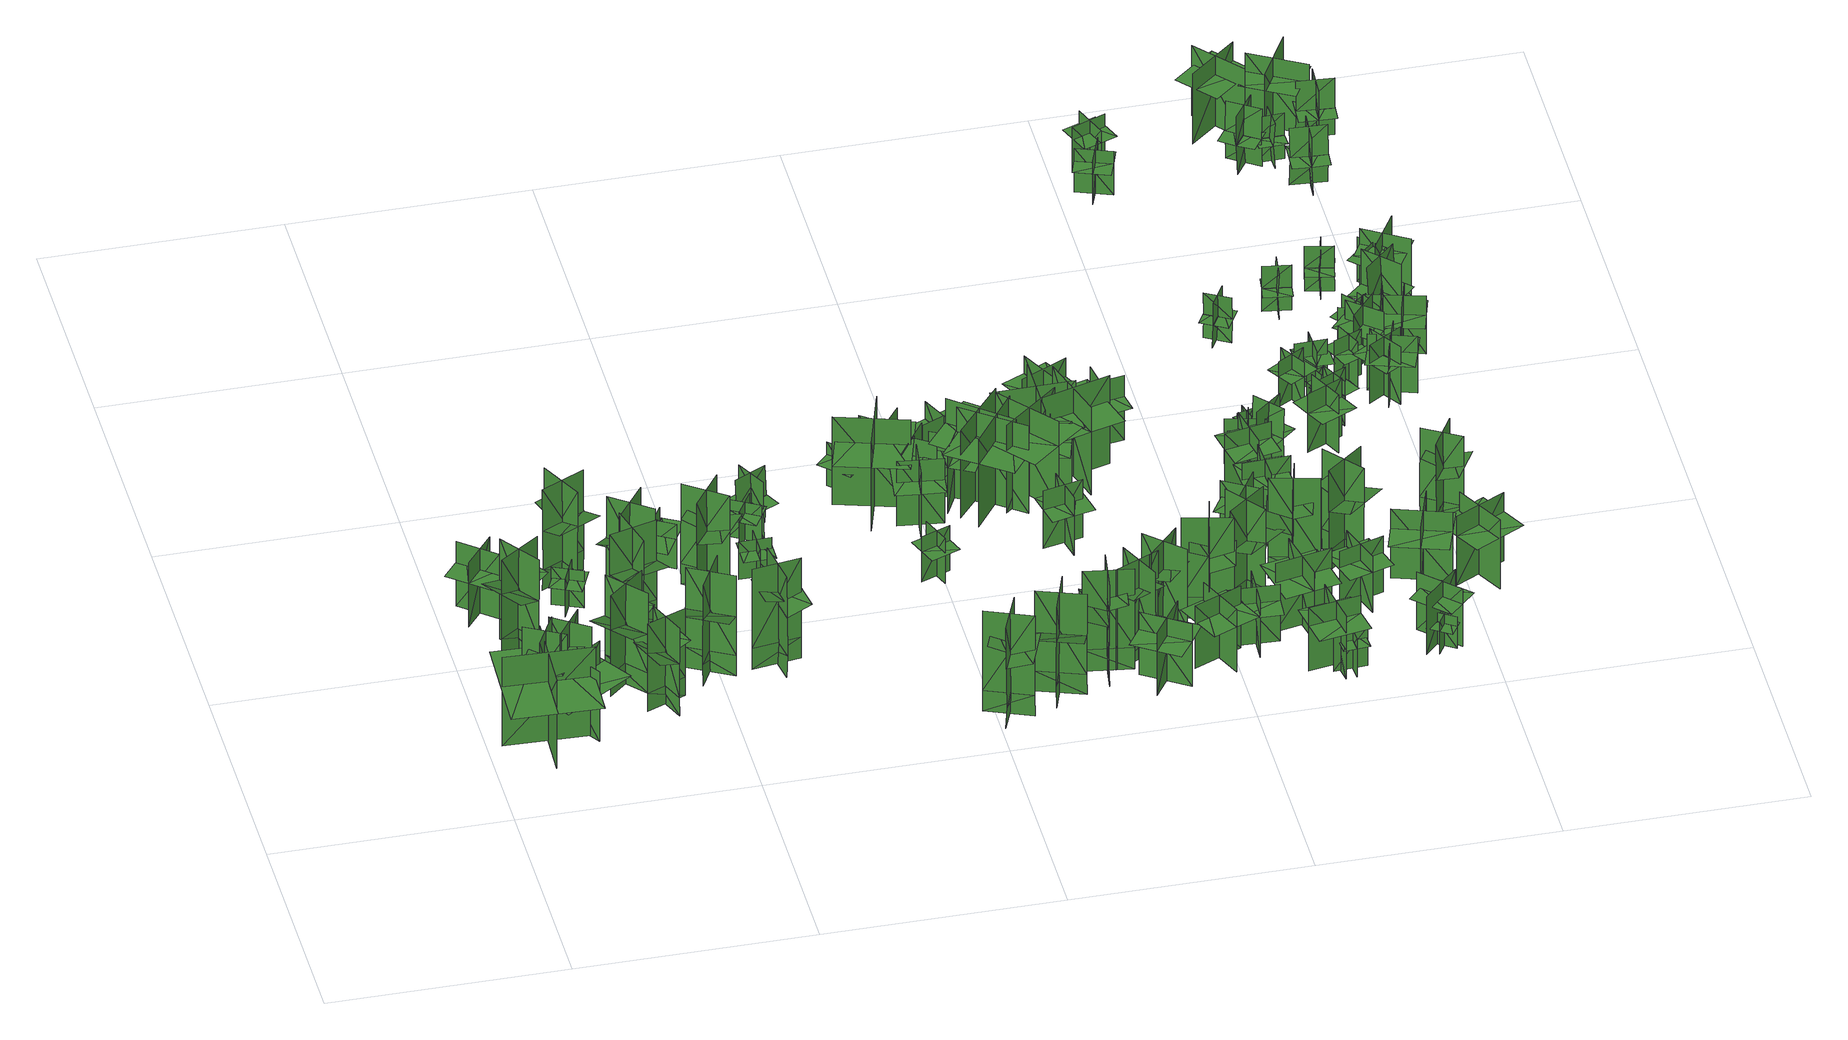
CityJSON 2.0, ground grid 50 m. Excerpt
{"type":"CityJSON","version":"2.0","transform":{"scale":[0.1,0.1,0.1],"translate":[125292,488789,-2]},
"CityObjects":{
"tree1":{"type":"SolitaryVegetationObject","geometry":[{"type":"MultiSurface","lod":"1","boundaries":[[[0,1,2]],[[0,2,3]],[[4,5,6]],[[4,6,7]],[[8,9,10]],[[8,10,11]],[[8,11,12]],[[8,12,13]]]}]},
"tree2":{"type":"SolitaryVegetationObject","geometry":[{"type":"MultiSurface","lod":"1","boundaries":[[[14,15,16]],[[14,16,17]],[[18,19,20]],[[18,20,21]],[[22,23,19]],[[22,19,18]],[[24,25,15]],[[24,15,14]],[[26,27,28]],[[26,28,29]],[[30,31,32]],[[30,32,33]]]}]},
"tree3":{"type":"SolitaryVegetationObject","geometry":[{"type":"MultiSurface","lod":"1","boundaries":[[[34,35,36]],[[34,36,37]],[[38,39,40]],[[38,40,41]],[[42,43,44]],[[42,44,45]],[[42,45,46]],[[42,46,47]]]}]},
"tree4":{"type":"SolitaryVegetationObject","geometry":[{"type":"MultiSurface","lod":"1","boundaries":[[[48,49,50]],[[48,50,51]],[[52,53,54]],[[52,54,55]],[[56,57,53]],[[56,53,52]],[[58,59,49]],[[58,49,48]],[[60,61,62]],[[60,62,63]],[[64,65,66]],[[64,66,67]]]}]},
"tree5":{"type":"SolitaryVegetationObject","geometry":[{"type":"MultiSurface","lod":"1","boundaries":[[[68,69,70]],[[68,70,71]],[[72,73,74]],[[72,74,75]],[[76,77,73]],[[76,73,72]],[[78,79,69]],[[78,69,68]],[[80,81,82]],[[80,82,83]],[[84,85,86]],[[84,86,87]]]}]},
"tree6":{"type":"SolitaryVegetationObject","geometry":[{"type":"MultiSurface","lod":"1","boundaries":[[[88,89,90]],[[88,90,91]],[[92,93,94]],[[92,94,95]],[[96,97,98]],[[96,98,99]],[[96,100,101]],[[96,101,97]]]}]},
"tree7":{"type":"SolitaryVegetationObject","geometry":[{"type":"MultiSurface","lod":"1","boundaries":[[[102,103,104]],[[102,104,105]],[[106,107,108]],[[106,108,109]],[[110,111,107]],[[110,107,106]],[[112,113,103]],[[112,103,102]],[[114,115,116]],[[114,116,117]],[[118,119,120]],[[118,120,121]]]}]},
"tree8":{"type":"SolitaryVegetationObject","geometry":[{"type":"MultiSurface","lod":"1","boundaries":[[[122,123,124]],[[122,124,125]],[[126,127,128]],[[126,128,129]],[[130,131,127]],[[130,127,126]],[[132,133,123]],[[132,123,122]],[[134,135,136]],[[134,136,137]],[[138,139,140]],[[138,140,141]]]}]},
"tree9":{"type":"SolitaryVegetationObject","geometry":[{"type":"MultiSurface","lod":"1","boundaries":[[[142,143,144]],[[142,144,145]],[[146,147,148]],[[146,148,149]],[[150,151,152]],[[150,152,153]],[[150,153,154]],[[150,154,155]]]}]},
"tree10":{"type":"SolitaryVegetationObject","geometry":[{"type":"MultiSurface","lod":"1","boundaries":[[[156,157,158]],[[156,158,159]],[[160,161,162]],[[160,162,163]],[[164,165,161]],[[164,161,160]],[[166,167,157]],[[166,157,156]],[[168,169,170]],[[168,170,171]],[[172,173,174]],[[172,174,175]]]}]},
"tree11":{"type":"SolitaryVegetationObject","geometry":[{"type":"MultiSurface","lod":"1","boundaries":[[[176,177,178]],[[176,178,179]],[[180,181,182]],[[180,182,183]],[[184,185,181]],[[184,181,180]],[[186,187,177]],[[186,177,176]],[[188,189,190]],[[188,190,191]],[[192,193,194]],[[192,194,195]]]}]},
"tree12":{"type":"SolitaryVegetationObject","geometry":[{"type":"MultiSurface","lod":"1","boundaries":[[[196,197,198]],[[196,198,199]],[[200,201,202]],[[200,202,203]],[[204,205,201]],[[204,201,200]],[[206,207,197]],[[206,197,196]],[[208,209,210]],[[208,210,211]],[[212,213,214]],[[212,214,215]]]}]},
"tree13":{"type":"SolitaryVegetationObject","geometry":[{"type":"MultiSurface","lod":"1","boundaries":[[[216,217,218]],[[216,218,219]],[[220,221,222]],[[220,222,223]],[[224,225,221]],[[224,221,220]],[[226,227,217]],[[226,217,216]],[[228,229,230]],[[228,230,231]],[[232,233,234]],[[232,234,235]]]}]},
"tree14":{"type":"SolitaryVegetationObject","geometry":[{"type":"MultiSurface","lod":"1","boundaries":[[[236,237,238]],[[236,238,239]],[[240,241,242]],[[240,242,243]],[[244,245,246]],[[244,246,247]],[[244,247,248]],[[244,248,249]]]}]},
"tree15":{"type":"SolitaryVegetationObject","geometry":[{"type":"MultiSurface","lod":"1","boundaries":[[[250,251,252]],[[250,252,253]],[[254,255,256]],[[254,256,257]],[[258,259,255]],[[258,255,254]],[[260,261,251]],[[260,251,250]],[[262,263,264]],[[262,264,265]],[[266,267,268]],[[266,268,269]]]}]},
"tree16":{"type":"SolitaryVegetationObject","geometry":[{"type":"MultiSurface","lod":"1","boundaries":[[[270,271,272]],[[270,272,273]],[[274,275,276]],[[274,276,277]],[[278,279,275]],[[278,275,274]],[[280,281,271]],[[280,271,270]],[[282,283,284]],[[282,284,285]],[[286,287,288]],[[286,288,289]]]}]},
"tree17":{"type":"SolitaryVegetationObject","geometry":[{"type":"MultiSurface","lod":"1","boundaries":[[[290,291,292]],[[290,292,293]],[[294,295,296]],[[294,296,297]],[[298,299,300]],[[298,300,301]],[[298,301,302]],[[298,302,303]]]}]},
"tree18":{"type":"SolitaryVegetationObject","geometry":[{"type":"MultiSurface","lod":"1","boundaries":[[[304,305,306]],[[304,306,307]],[[308,309,310]],[[308,310,311]],[[312,313,314]],[[312,314,315]],[[312,315,316]],[[312,316,317]]]}]},
"tree19":{"type":"SolitaryVegetationObject","geometry":[{"type":"MultiSurface","lod":"1","boundaries":[[[318,319,320]],[[318,320,321]],[[322,323,324]],[[322,324,325]],[[326,327,323]],[[326,323,322]],[[328,329,319]],[[328,319,318]],[[318,319,330]],[[318,330,331]],[[318,332,333]],[[318,333,319]]]}]},
"tree20":{"type":"SolitaryVegetationObject","geometry":[{"type":"MultiSurface","lod":"1","boundaries":[[[334,335,336]],[[334,336,337]],[[338,339,340]],[[338,340,341]],[[342,343,339]],[[342,339,338]],[[344,345,335]],[[344,335,334]],[[346,347,348]],[[346,348,349]],[[350,351,352]],[[350,352,353]]]}]},
"tree21":{"type":"SolitaryVegetationObject","geometry":[{"type":"MultiSurface","lod":"1","boundaries":[[[354,355,356]],[[354,356,357]],[[358,359,360]],[[358,360,361]],[[362,363,364]],[[362,364,365]],[[362,365,366]],[[362,366,367]]]}]},
"tree22":{"type":"SolitaryVegetationObject","geometry":[{"type":"MultiSurface","lod":"1","boundaries":[[[368,369,370]],[[368,370,371]],[[372,373,374]],[[372,374,375]],[[376,377,378]],[[376,378,379]],[[376,380,381]],[[376,381,377]]]}]},
"tree23":{"type":"SolitaryVegetationObject","geometry":[{"type":"MultiSurface","lod":"1","boundaries":[[[382,383,384]],[[382,384,385]],[[386,387,388]],[[386,388,389]],[[390,391,387]],[[390,387,386]],[[392,393,383]],[[392,383,382]],[[394,395,396]],[[394,396,397]],[[398,399,400]],[[398,400,401]]]}]},
"tree24":{"type":"SolitaryVegetationObject","geometry":[{"type":"MultiSurface","lod":"1","boundaries":[[[402,403,404]],[[402,404,405]],[[406,407,408]],[[406,408,409]],[[410,411,412]],[[410,412,413]],[[410,413,414]],[[410,414,415]]]}]},
"tree25":{"type":"SolitaryVegetationObject","geometry":[{"type":"MultiSurface","lod":"1","boundaries":[[[416,417,418]],[[416,418,419]],[[420,421,422]],[[420,422,423]],[[424,425,426]],[[424,426,427]],[[424,428,429]],[[424,429,425]]]}]},
"tree26":{"type":"SolitaryVegetationObject","geometry":[{"type":"MultiSurface","lod":"1","boundaries":[[[430,431,432]],[[430,432,433]],[[434,435,436]],[[434,436,437]],[[438,439,440]],[[438,440,441]],[[438,441,442]],[[438,442,443]]]}]},
"tree27":{"type":"SolitaryVegetationObject","geometry":[{"type":"MultiSurface","lod":"1","boundaries":[[[444,445,446]],[[444,446,447]],[[448,449,450]],[[448,450,451]],[[452,453,454]],[[452,454,455]],[[452,455,456]],[[452,456,457]]]}]},
"tree28":{"type":"SolitaryVegetationObject","geometry":[{"type":"MultiSurface","lod":"1","boundaries":[[[458,459,460]],[[458,460,461]],[[462,463,464]],[[462,464,465]],[[466,467,463]],[[466,463,462]],[[468,469,459]],[[468,459,458]],[[470,471,472]],[[470,472,473]],[[474,475,476]],[[474,476,477]]]}]},
"tree29":{"type":"SolitaryVegetationObject","geometry":[{"type":"MultiSurface","lod":"1","boundaries":[[[478,479,480]],[[478,480,481]],[[482,483,484]],[[482,484,485]],[[486,487,488]],[[486,488,489]],[[486,489,490]],[[486,490,491]]]}]},
"tree30":{"type":"SolitaryVegetationObject","geometry":[{"type":"MultiSurface","lod":"1","boundaries":[[[492,493,494]],[[492,494,495]],[[496,497,498]],[[496,498,499]],[[500,501,502]],[[500,502,503]],[[500,503,504]],[[500,504,505]]]}]},
"tree31":{"type":"SolitaryVegetationObject","geometry":[{"type":"MultiSurface","lod":"1","boundaries":[[[506,507,508]],[[506,508,509]],[[510,511,512]],[[510,512,513]],[[514,515,511]],[[514,511,510]],[[516,517,507]],[[516,507,506]],[[518,519,520]],[[518,520,521]],[[522,523,524]],[[522,524,525]]]}]},
"tree32":{"type":"SolitaryVegetationObject","geometry":[{"type":"MultiSurface","lod":"1","boundaries":[[[526,527,528]],[[526,528,529]],[[530,531,532]],[[530,532,533]],[[534,535,536]],[[534,536,537]],[[534,537,538]],[[534,538,539]]]}]},
"tree33":{"type":"SolitaryVegetationObject","geometry":[{"type":"MultiSurface","lod":"1","boundaries":[[[540,541,542]],[[540,542,543]],[[544,545,546]],[[544,546,547]],[[548,549,550]],[[548,550,551]],[[548,551,552]],[[548,552,553]]]}]},
"tree34":{"type":"SolitaryVegetationObject","geometry":[{"type":"MultiSurface","lod":"1","boundaries":[[[554,555,556]],[[554,556,557]],[[558,559,560]],[[558,560,561]],[[562,563,564]],[[562,564,565]],[[562,565,566]],[[562,566,567]]]}]},
"tree35":{"type":"SolitaryVegetationObject","geometry":[{"type":"MultiSurface","lod":"1","boundaries":[[[568,569,570]],[[568,570,571]],[[572,573,574]],[[572,574,575]],[[576,577,573]],[[576,573,572]],[[578,579,569]],[[578,569,568]],[[580,581,582]],[[580,582,583]],[[584,585,586]],[[584,586,587]]]}]},
"tree36":{"type":"SolitaryVegetationObject","geometry":[{"type":"MultiSurface","lod":"1","boundaries":[[[588,589,590]],[[588,590,591]],[[592,593,594]],[[592,594,595]],[[596,597,598]],[[596,598,599]],[[596,600,601]],[[596,601,597]]]}]},
"tree37":{"type":"SolitaryVegetationObject","geometry":[{"type":"MultiSurface","lod":"1","boundaries":[[[602,603,604]],[[602,604,605]],[[606,607,608]],[[606,608,609]],[[610,611,612]],[[610,612,613]],[[610,613,614]],[[610,614,615]]]}]},
"tree38":{"type":"SolitaryVegetationObject","geometry":[{"type":"MultiSurface","lod":"1","boundaries":[[[616,617,618]],[[616,618,619]],[[620,621,622]],[[620,622,623]],[[624,625,626]],[[624,626,627]],[[624,627,628]],[[624,628,629]]]}]},
"tree39":{"type":"SolitaryVegetationObject","geometry":[{"type":"MultiSurface","lod":"1","boundaries":[[[630,631,632]],[[630,632,633]],[[634,635,636]],[[634,636,637]],[[638,639,640]],[[638,640,641]],[[638,642,643]],[[638,643,639]]]}]},
"tree40":{"type":"SolitaryVegetationObject","geometry":[{"type":"MultiSurface","lod":"1","boundaries":[[[644,645,646]],[[644,646,647]],[[648,649,650]],[[648,650,651]],[[652,653,654]],[[652,654,655]],[[652,655,656]],[[652,656,657]]]}]},
"tree41":{"type":"SolitaryVegetationObject","geometry":[{"type":"MultiSurface","lod":"1","boundaries":[[[658,659,660]],[[658,660,661]],[[662,663,664]],[[662,664,665]],[[666,667,663]],[[666,663,662]],[[668,669,659]],[[668,659,658]],[[670,671,672]],[[670,672,673]],[[674,675,676]],[[674,676,677]]]}]},
"tree42":{"type":"SolitaryVegetationObject","geometry":[{"type":"MultiSurface","lod":"1","boundaries":[[[678,679,680]],[[678,680,681]],[[682,683,684]],[[682,684,685]],[[686,687,688]],[[686,688,689]],[[686,689,690]],[[686,690,691]]]}]},
"tree43":{"type":"SolitaryVegetationObject","geometry":[{"type":"MultiSurface","lod":"1","boundaries":[[[692,693,694]],[[692,694,695]],[[696,697,698]],[[696,698,699]],[[700,701,702]],[[700,702,703]],[[700,703,704]],[[700,704,705]]]}]},
"tree44":{"type":"SolitaryVegetationObject","geometry":[{"type":"MultiSurface","lod":"1","boundaries":[[[706,707,708]],[[706,708,709]],[[710,711,712]],[[710,712,713]],[[714,715,716]],[[714,716,717]],[[714,717,718]],[[714,718,719]]]}]},
"tree45":{"type":"SolitaryVegetationObject","geometry":[{"type":"MultiSurface","lod":"1","boundaries":[[[720,721,722]],[[720,722,723]],[[724,725,726]],[[724,726,727]],[[728,729,725]],[[728,725,724]],[[730,731,721]],[[730,721,720]],[[732,733,734]],[[732,734,735]],[[736,737,738]],[[736,738,739]]]}]},
"tree46":{"type":"SolitaryVegetationObject","geometry":[{"type":"MultiSurface","lod":"1","boundaries":[[[740,741,742]],[[740,742,743]],[[744,745,746]],[[744,746,747]],[[748,749,750]],[[748,750,751]],[[748,752,753]],[[748,753,749]]]}]},
"tree47":{"type":"SolitaryVegetationObject","geometry":[{"type":"MultiSurface","lod":"1","boundaries":[[[754,755,756]],[[754,756,757]],[[758,759,760]],[[758,760,761]],[[762,763,764]],[[762,764,765]],[[762,766,767]],[[762,767,763]]]}]},
"tree48":{"type":"SolitaryVegetationObject","geometry":[{"type":"MultiSurface","lod":"1","boundaries":[[[768,769,770]],[[768,770,771]],[[772,773,774]],[[772,774,775]],[[776,777,778]],[[776,778,779]],[[776,779,780]],[[776,780,781]]]}]},
"tree49":{"type":"SolitaryVegetationObject","geometry":[{"type":"MultiSurface","lod":"1","boundaries":[[[782,783,784]],[[782,784,785]],[[786,787,788]],[[786,788,789]],[[790,791,792]],[[790,792,793]],[[790,793,794]],[[790,794,795]]]}]},
"tree50":{"type":"SolitaryVegetationObject","geometry":[{"type":"MultiSurface","lod":"1","boundaries":[[[796,797,798]],[[796,798,799]],[[800,801,802]],[[800,802,803]],[[804,805,806]],[[804,806,807]],[[804,808,809]],[[804,809,805]]]}]},
"tree51":{"type":"SolitaryVegetationObject","geometry":[{"type":"MultiSurface","lod":"1","boundaries":[[[810,811,812]],[[810,812,813]],[[814,815,816]],[[814,816,817]],[[818,819,820]],[[818,820,821]],[[818,821,822]],[[818,822,823]]]}]},
"tree52":{"type":"SolitaryVegetationObject","geometry":[{"type":"MultiSurface","lod":"1","boundaries":[[[824,825,826]],[[824,826,827]],[[828,829,830]],[[828,830,831]],[[832,833,829]],[[832,829,828]],[[834,835,825]],[[834,825,824]],[[836,837,838]],[[836,838,839]],[[840,841,842]],[[840,842,843]]]}]},
"tree53":{"type":"SolitaryVegetationObject","geometry":[{"type":"MultiSurface","lod":"1","boundaries":[[[844,845,846]],[[844,846,847]],[[848,849,850]],[[848,850,851]],[[852,853,854]],[[852,854,855]],[[852,855,856]],[[852,856,857]]]}]},
"tree54":{"type":"SolitaryVegetationObject","geometry":[{"type":"MultiSurface","lod":"1","boundaries":[[[858,859,860]],[[858,860,861]],[[862,863,864]],[[862,864,865]],[[866,867,868]],[[866,868,869]],[[866,869,870]],[[866,870,871]]]}]},
"tree55":{"type":"SolitaryVegetationObject","geometry":[{"type":"MultiSurface","lod":"1","boundaries":[[[872,873,874]],[[872,874,875]],[[876,877,878]],[[876,878,879]],[[880,881,882]],[[880,882,883]],[[880,883,884]],[[880,884,885]]]}]},
"tree56":{"type":"SolitaryVegetationObject","geometry":[{"type":"MultiSurface","lod":"1","boundaries":[[[886,887,888]],[[886,888,889]],[[890,891,892]],[[890,892,893]],[[894,895,896]],[[894,896,897]],[[894,898,899]],[[894,899,895]]]}]},
"tree57":{"type":"SolitaryVegetationObject","geometry":[{"type":"MultiSurface","lod":"1","boundaries":[[[900,901,902]],[[900,902,903]],[[904,905,906]],[[904,906,907]],[[908,909,905]],[[908,905,904]],[[910,911,901]],[[910,901,900]],[[912,913,914]],[[912,914,915]],[[916,917,918]],[[916,918,919]]]}]},
"tree58":{"type":"SolitaryVegetationObject","geometry":[{"type":"MultiSurface","lod":"1","boundaries":[[[920,921,922]],[[920,922,923]],[[924,925,926]],[[924,926,927]],[[928,929,930]],[[928,930,931]],[[928,931,932]],[[928,932,933]]]}]},
"tree59":{"type":"SolitaryVegetationObject","geometry":[{"type":"MultiSurface","lod":"1","boundaries":[[[934,935,936]],[[934,936,937]],[[938,939,940]],[[938,940,941]],[[942,943,944]],[[942,944,945]],[[942,946,947]],[[942,947,943]]]}]},
"tree60":{"type":"SolitaryVegetationObject","geometry":[{"type":"MultiSurface","lod":"1","boundaries":[[[948,949,950]],[[948,950,951]],[[952,953,954]],[[952,954,955]],[[956,957,953]],[[956,953,952]],[[958,959,949]],[[958,949,948]],[[948,949,960]],[[948,960,961]],[[948,962,963]],[[948,963,949]]]}]},
"tree61":{"type":"SolitaryVegetationObject","geometry":[{"type":"MultiSurface","lod":"1","boundaries":[[[964,965,966]],[[964,966,967]],[[968,969,970]],[[968,970,971]],[[972,973,974]],[[972,974,975]],[[972,976,977]],[[972,977,973]]]}]},
"tree62":{"type":"SolitaryVegetationObject","geometry":[{"type":"MultiSurface","lod":"1","boundaries":[[[978,979,980]],[[978,980,981]],[[982,983,984]],[[982,984,985]],[[986,987,988]],[[986,988,989]],[[986,989,990]],[[986,990,991]]]}]},
"tree63":{"type":"SolitaryVegetationObject","geometry":[{"type":"MultiSurface","lod":"1","boundaries":[[[992,993,994]],[[992,994,995]],[[996,997,998]],[[996,998,999]],[[1000,1001,1002]],[[1000,1002,1003]],[[1000,1004,1005]],[[1000,1005,1001]]]}]},
"tree64":{"type":"SolitaryVegetationObject","geometry":[{"type":"MultiSurface","lod":"1","boundaries":[[[1006,1007,1008]],[[1006,1008,1009]],[[1010,1011,1012]],[[1010,1012,1013]],[[1014,1015,1011]],[[1014,1011,1010]],[[1016,1017,1007]],[[1016,1007,1006]],[[1006,1007,1018]],[[1006,1018,1019]],[[1006,1020,1021]],[[1006,1021,1007]]]}]},
"tree65":{"type":"SolitaryVegetationObject","geometry":[{"type":"MultiSurface","lod":"1","boundaries":[[[1022,1023,1024]],[[1022,1024,1025]],[[1026,1027,1028]],[[1026,1028,1029]],[[1030,1031,1032]],[[1030,1032,1033]],[[1030,1034,1035]],[[1030,1035,1031]]]}]},
"tree66":{"type":"SolitaryVegetationObject","geometry":[{"type":"MultiSurface","lod":"1","boundaries":[[[1036,1037,1038]],[[1036,1038,1039]],[[1040,1041,1042]],[[1040,1042,1043]],[[1044,1045,1046]],[[1044,1046,1047]],[[1044,1047,1048]],[[1044,1048,1049]]]}]},
"tree67":{"type":"SolitaryVegetationObject","geometry":[{"type":"MultiSurface","lod":"1","boundaries":[[[1050,1051,1052]],[[1050,1052,1053]],[[1054,1055,1056]],[[1054,1056,1057]],[[1058,1059,1060]],[[1058,1060,1061]],[[1058,1061,1062]],[[1058,1062,1063]]]}]},
"tree68":{"type":"SolitaryVegetationObject","geometry":[{"type":"MultiSurface","lod":"1","boundaries":[[[1064,1065,1066]],[[1064,1066,1067]],[[1068,1069,1070]],[[1068,1070,1071]],[[1072,1073,1074]],[[1072,1074,1075]],[[1072,1076,1077]],[[1072,1077,1073]]]}]},
"tree69":{"type":"SolitaryVegetationObject","geometry":[{"type":"MultiSurface","lod":"1","boundaries":[[[1078,1079,1080]],[[1078,1080,1081]],[[1082,1083,1084]],[[1082,1084,1085]],[[1086,1087,1088]],[[1086,1088,1089]],[[1086,1089,1090]],[[1086,1090,1091]]]}]},
"tree70":{"type":"SolitaryVegetationObject","geometry":[{"type":"MultiSurface","lod":"1","boundaries":[[[1092,1093,1094]],[[1092,1094,1095]],[[1096,1097,1098]],[[1096,1098,1099]],[[1100,1101,1102]],[[1100,1102,1103]],[[1100,1104,1105]],[[1100,1105,1101]]]}]},
"tree71":{"type":"SolitaryVegetationObject","geometry":[{"type":"MultiSurface","lod":"1","boundaries":[[[1106,1107,1108]],[[1106,1108,1109]],[[1110,1111,1112]],[[1110,1112,1113]],[[1114,1115,1116]],[[1114,1116,1117]],[[1114,1118,1119]],[[1114,1119,1115]]]}]},
"tree72":{"type":"SolitaryVegetationObject","geometry":[{"type":"MultiSurface","lod":"1","boundaries":[[[1120,1121,1122]],[[1120,1122,1123]],[[1124,1125,1126]],[[1124,1126,1127]],[[1128,1129,1125]],[[1128,1125,1124]],[[1130,1131,1121]],[[1130,1121,1120]],[[1132,1133,1134]],[[1132,1134,1135]],[[1136,1137,1138]],[[1136,1138,1139]]]}]},
"tree73":{"type":"SolitaryVegetationObject","geometry":[{"type":"MultiSurface","lod":"1","boundaries":[[[1140,1141,1142]],[[1140,1142,1143]],[[1144,1145,1146]],[[1144,1146,1147]],[[1148,1149,1150]],[[1148,1150,1151]],[[1148,1152,1153]],[[1148,1153,1149]]]}]},
"tree74":{"type":"SolitaryVegetationObject","geometry":[{"type":"MultiSurface","lod":"1","boundaries":[[[1154,1155,1156]],[[1154,1156,1157]],[[1158,1159,1160]],[[1158,1160,1161]],[[1162,1163,1159]],[[1162,1159,1158]],[[1164,1165,1155]],[[1164,1155,1154]],[[1154,1155,1166]],[[1154,1166,1167]],[[1154,1168,1169]],[[1154,1169,1155]]]}]},
"tree75":{"type":"SolitaryVegetationObject","geometry":[{"type":"MultiSurface","lod":"1","boundaries":[[[1170,1171,1172]],[[1170,1172,1173]],[[1174,1175,1176]],[[1174,1176,1177]],[[1178,1179,1180]],[[1178,1180,1181]],[[1178,1182,1183]],[[1178,1183,1179]]]}]},
"tree76":{"type":"SolitaryVegetationObject","geometry":[{"type":"MultiSurface","lod":"1","boundaries":[[[1184,1185,1186]],[[1184,1186,1187]],[[1188,1189,1190]],[[1188,1190,1191]],[[1192,1193,1194]],[[1192,1194,1195]],[[1192,1195,1196]],[[1192,1196,1197]]]}]},
"tree77":{"type":"SolitaryVegetationObject","geometry":[{"type":"MultiSurface","lod":"1","boundaries":[[[1198,1199,1200]],[[1198,1200,1201]],[[1202,1203,1204]],[[1202,1204,1205]],[[1206,1207,1208]],[[1206,1208,1209]],[[1206,1210,1211]],[[1206,1211,1207]]]}]},
"tree78":{"type":"SolitaryVegetationObject","geometry":[{"type":"MultiSurface","lod":"1","boundaries":[[[1212,1213,1214]],[[1212,1214,1215]],[[1216,1217,1218]],[[1216,1218,1219]],[[1220,1221,1222]],[[1220,1222,1223]],[[1220,1223,1224]],[[1220,1224,1225]]]}]},
"tree79":{"type":"SolitaryVegetationObject","geometry":[{"type":"MultiSurface","lod":"1","boundaries":[[[1226,1227,1228]],[[1226,1228,1229]],[[1230,1231,1232]],[[1230,1232,1233]],[[1234,1235,1236]],[[1234,1236,1237]],[[1234,1238,1239]],[[1234,1239,1235]]]}]},
"tree80":{"type":"SolitaryVegetationObject","geometry":[{"type":"MultiSurface","lod":"1","boundaries":[[[1240,1241,1242]],[[1240,1242,1243]],[[1244,1245,1246]],[[1244,1246,1247]],[[1248,1249,1250]],[[1248,1250,1251]],[[1248,1252,1253]],[[1248,1253,1249]]]}]},
"tree81":{"type":"SolitaryVegetationObject","geometry":[{"type":"MultiSurface","lod":"1","boundaries":[[[1254,1255,1256]],[[1254,1256,1257]],[[1258,1259,1260]],[[1258,1260,1261]],[[1262,1263,1259]],[[1262,1259,1258]],[[1264,1265,1255]],[[1264,1255,1254]],[[1254,1255,1266]],[[1254,1266,1267]],[[1254,1268,1269]],[[1254,1269,1255]]]}]},
"tree82":{"type":"SolitaryVegetationObject","geometry":[{"type":"MultiSurface","lod":"1","boundaries":[[[1270,1271,1272]],[[1270,1272,1273]],[[1274,1275,1276]],[[1274,1276,1277]],[[1278,1279,1275]],[[1278,1275,1274]],[[1280,1281,1271]],[[1280,1271,1270]],[[1270,1271,1282]],[[1270,1282,1283]],[[1270,1284,1285]],[[1270,1285,1271]]]}]},
"tree83":{"type":"SolitaryVegetationObject","geometry":[{"type":"MultiSurface","lod":"1","boundaries":[[[1286,1287,1288]],[[1286,1288,1289]],[[1290,1291,1292]],[[1290,1292,1293]],[[1294,1295,1296]],[[1294,1296,1297]],[[1294,1298,1299]],[[1294,1299,1295]]]}]},
"tree84":{"type":"SolitaryVegetationObject","geometry":[{"type":"MultiSurface","lod":"1","boundaries":[[[1300,1301,1302]],[[1300,1302,1303]],[[1304,1305,1306]],[[1304,1306,1307]],[[1308,1309,1305]],[[1308,1305,1304]],[[1310,1311,1301]],[[1310,1301,1300]],[[1300,1301,1312]],[[1300,1312,1313]],[[1300,1314,1315]],[[1300,1315,1301]]]}]},
"tree85":{"type":"SolitaryVegetationObject","geometry":[{"type":"MultiSurface","lod":"1","boundaries":[[[1316,1317,1318]],[[1316,1318,1319]],[[1320,1321,1322]],[[1320,1322,1323]],[[1324,1325,1321]],[[1324,1321,1320]],[[1326,1327,1317]],[[1326,1317,1316]],[[1316,1317,1328]],[[1316,1328,1329]],[[1316,1330,1331]],[[1316,1331,1317]]]}]},
"tree86":{"type":"SolitaryVegetationObject","geometry":[{"type":"MultiSurface","lod":"1","boundaries":[[[1332,1333,1334]],[[1332,1334,1335]],[[1336,1337,1338]],[[1336,1338,1339]],[[1340,1341,1342]],[[1340,1342,1343]],[[1340,1344,1345]],[[1340,1345,1341]]]}]},
"tree87":{"type":"SolitaryVegetationObject","geometry":[{"type":"MultiSurface","lod":"1","boundaries":[[[1346,1347,1348]],[[1346,1348,1349]],[[1350,1351,1352]],[[1350,1352,1353]],[[1354,1355,1356]],[[1354,1356,1357]],[[1354,1358,1359]],[[1354,1359,1355]]]}]},
"tree88":{"type":"SolitaryVegetationObject","geometry":[{"type":"MultiSurface","lod":"1","boundaries":[[[1360,1361,1362]],[[1360,1362,1363]],[[1364,1365,1366]],[[1364,1366,1367]],[[1368,1369,1370]],[[1368,1370,1371]],[[1368,1372,1373]],[[1368,1373,1369]]]}]},
"tree89":{"type":"SolitaryVegetationObject","geometry":[{"type":"MultiSurface","lod":"1","boundaries":[[[1374,1375,1376]],[[1374,1376,1377]],[[1378,1379,1380]],[[1378,1380,1381]],[[1382,1383,1379]],[[1382,1379,1378]],[[1384,1385,1375]],[[1384,1375,1374]],[[1374,1375,1386]],[[1374,1386,1387]],[[1374,1388,1389]],[[1374,1389,1375]]]}]},
"tree90":{"type":"SolitaryVegetationObject","geometry":[{"type":"MultiSurface","lod":"1","boundaries":[[[1390,1391,1392]],[[1390,1392,1393]],[[1394,1395,1396]],[[1394,1396,1397]],[[1398,1399,1395]],[[1398,1395,1394]],[[1400,1401,1391]],[[1400,1391,1390]],[[1390,1391,1402]],[[1390,1402,1403]],[[1390,1404,1405]],[[1390,1405,1391]]]}]},
"tree91":{"type":"SolitaryVegetationObject","geometry":[{"type":"MultiSurface","lod":"1","boundaries":[[[1406,1407,1408]],[[1406,1408,1409]],[[1410,1411,1412]],[[1410,1412,1413]],[[1414,1415,1416]],[[1414,1416,1417]],[[1414,1418,1419]],[[1414,1419,1415]]]}]},
"tree92":{"type":"SolitaryVegetationObject","geometry":[{"type":"MultiSurface","lod":"1","boundaries":[[[1420,1421,1422]],[[1420,1422,1423]],[[1424,1425,1426]],[[1424,1426,1427]],[[1428,1429,1425]],[[1428,1425,1424]],[[1430,1431,1421]],[[1430,1421,1420]],[[1420,1421,1432]],[[1420,1432,1433]],[[1420,1434,1435]],[[1420,1435,1421]]]}]}
},
"vertices":[
[24,211,30],[24,211,247],[211,204,247],[211,204,30],[119,295,30],[119,295,247],[112,115,247],[112,115,30],[120,323,176],[26,327,176],[17,102,176],[111,99,176],[205,95,176],[213,320,176],
[145,296,94],[102,216,94],[101,217,264],[144,297,264],[80,277,94],[159,234,94],[160,234,264],[80,278,264],[80,278,49],[160,234,49],[144,297,49],[101,217,49],[145,297,177],[102,217,177],[142,195,193],[185,275,193],[107,228,204],[139,288,204],[109,304,213],[77,244,213],
[214,181,31],[214,181,201],[135,305,201],[135,305,31],[118,204,31],[118,204,201],[237,281,201],[237,281,31],[99,192,146],[139,130,146],[288,226,146],[248,287,146],[208,349,146],[60,254,146],
[146,236,94],[198,310,94],[199,309,264],[147,235,264],[213,247,94],[139,299,94],[138,298,264],[213,247,264],[213,247,49],[138,298,49],[147,235,49],[199,309,49],[146,235,177],[198,309,177],[160,336,193],[109,261,193],[191,299,204],[153,243,204],[181,224,213],[219,280,213],
[153,451,93],[94,536,93],[95,537,288],[155,452,288],[167,528,94],[83,469,94],[83,468,288],[168,528,288],[168,528,42],[83,468,42],[155,452,42],[95,537,42],[154,452,188],[95,536,188],[51,506,207],[111,421,207],[103,525,219],[148,462,219],[180,484,230],[135,548,230],
[40,681,27],[114,621,27],[114,621,185],[40,681,185],[48,608,27],[108,682,27],[108,682,185],[48,608,185],[48,608,134],[108,682,134],[67,715,134],[8,641,134],[88,576,134],[148,649,134],
[336,291,97],[268,369,97],[269,370,292],[337,292,292],[342,369,98],[264,301,98],[264,300,292],[342,368,292],[342,368,46],[264,300,46],[337,292,46],[269,370,46],[337,292,192],[269,370,192],[229,335,211],[297,257,211],[278,359,223],[329,301,223],[359,327,234],[308,385,234],
[384,225,77],[350,309,77],[351,309,247],[385,225,247],[411,288,77],[327,253,77],[327,253,247],[411,287,247],[411,287,32],[327,253,32],[385,225,32],[351,309,32],[385,225,160],[351,309,160],[308,291,177],[342,207,177],[355,297,187],[382,235,187],[413,248,196],[387,311,196],
[282,608,34],[221,635,34],[221,635,126],[282,608,126],[266,649,34],[239,589,34],[239,589,126],[266,649,126],[266,649,100],[236,663,100],[209,602,100],[239,589,100],[270,575,100],[297,636,100],
[312,742,74],[219,696,74],[218,698,269],[311,744,269],[238,768,74],[283,675,74],[284,675,269],[238,768,269],[238,768,23],[284,675,23],[311,744,23],[218,698,23],[311,743,169],[218,697,169],[242,650,188],[334,696,188],[231,704,200],[300,738,200],[283,773,210],[213,739,210],
[410,530,91],[310,504,91],[309,505,285],[409,532,285],[342,570,91],[369,470,91],[370,470,285],[343,570,285],[343,570,39],[370,470,39],[409,532,39],[309,505,39],[410,531,186],[309,505,186],[323,453,205],[423,480,205],[323,508,216],[398,529,216],[388,566,227],[313,546,227],
[416,574,84],[332,635,84],[333,636,279],[417,576,279],[404,652,85],[344,567,85],[344,567,279],[405,651,279],[405,651,33],[344,567,33],[417,576,33],[333,636,33],[417,575,179],[333,635,179],[302,593,198],[386,532,198],[344,627,210],[408,582,210],[431,614,221],[367,659,221],
[520,315,92],[429,364,92],[430,365,287],[521,316,287],[498,390,93],[449,298,93],[450,298,287],[499,389,287],[499,389,41],[450,298,41],[521,316,41],[430,365,41],[521,316,187],[429,364,187],[404,318,206],[496,269,206],[442,358,218],[511,322,218],[529,356,229],[460,393,229],
[412,764,16],[412,764,125],[493,716,125],[493,716,16],[473,778,16],[473,778,125],[428,700,125],[428,700,16],[480,790,89],[440,814,89],[383,717,89],[424,693,89],[464,670,89],[521,767,89],
[604,396,89],[619,294,89],[617,293,283],[602,396,283],[557,333,89],[659,349,89],[659,349,283],[557,334,283],[557,334,37],[659,349,37],[602,396,37],[617,293,37],[603,396,184],[618,293,184],[670,301,202],[655,404,202],[616,307,214],[604,384,214],[565,378,225],[577,302,225],
[562,655,84],[501,571,84],[500,572,279],[560,656,279],[484,643,84],[569,582,84],[569,583,279],[485,643,279],[485,643,33],[569,583,33],[560,656,33],[500,572,33],[561,656,179],[500,572,179],[543,541,198],[604,625,198],[509,583,210],[553,647,210],[521,669,220],[477,606,220],
[667,640,27],[601,640,27],[601,640,119],[667,640,119],[636,671,27],[636,605,27],[636,605,119],[636,671,119],[636,671,93],[603,671,93],[603,605,93],[636,605,93],[669,605,93],[669,671,93],
[661,806,15],[627,750,15],[627,750,107],[661,806,107],[618,796,15],[675,762,15],[675,762,107],[618,796,107],[618,796,81],[601,768,81],[658,733,81],[675,762,81],[692,790,81],[635,824,81],
[683,782,77],[649,850,77],[614,833,77],[648,764,77],[633,798,77],[701,832,77],[699,836,147],[631,802,147],[631,802,7],[699,836,7],[686,784,7],[652,852,7],[649,850,147],[683,782,147],[718,799,77],[684,868,77],
[1038,124,92],[1000,27,92],[998,28,287],[1037,124,287],[966,93,92],[1062,55,92],[1063,55,287],[966,94,287],[966,94,41],[1063,55,41],[1037,124,41],[998,28,41],[1037,124,187],[999,28,187],[1048,8,206],[1086,104,206],[1004,41,218],[1032,113,218],[996,128,228],[967,55,228],
[899,869,9],[844,923,9],[844,923,117],[899,869,117],[899,921,9],[845,865,9],[845,865,117],[899,921,117],[899,921,87],[871,948,87],[817,892,87],[845,865,87],[873,838,87],[927,894,87],
[968,591,32],[992,529,32],[992,529,143],[968,591,143],[948,544,32],[1010,568,32],[1010,568,143],[948,544,143],[948,544,107],[1010,568,107],[997,602,107],[935,578,107],[961,510,107],[1023,534,107],
[1178,100,91],[1080,134,91],[1081,136,286],[1179,102,286],[1144,171,92],[1110,73,92],[1111,73,286],[1145,171,286],[1145,171,40],[1111,73,40],[1179,102,40],[1081,136,40],[1178,101,186],[1080,135,186],[1063,85,205],[1161,51,205],[1094,131,217],[1167,106,217],[1180,143,228],[1107,168,228],
[988,812,12],[840,857,12],[840,857,227],[988,812,227],[940,903,12],[895,755,12],[895,755,227],[940,903,227],[940,903,167],[866,926,167],[821,777,167],[895,755,167],[969,732,167],[1014,881,167],
[1039,739,19],[945,751,19],[945,751,177],[1039,739,177],[995,797,19],[983,702,19],[983,702,177],[995,797,177],[995,797,126],[983,702,126],[1034,696,126],[1046,790,126],[943,803,126],[931,709,126],
[1000,865,11],[910,930,11],[910,930,165],[1000,865,165],[989,937,11],[923,848,11],[923,848,165],[989,937,165],[989,937,122],[944,970,122],[879,881,122],[923,848,122],[968,816,122],[1033,905,122],
[1038,802,15],[946,863,15],[946,863,169],[1038,802,169],[1024,874,15],[962,782,15],[962,782,169],[1024,874,169],[1024,874,126],[978,905,126],[916,813,126],[962,782,126],[1008,751,126],[1070,843,126],
[1226,117,91],[1242,220,91],[1243,219,286],[1228,117,286],[1289,163,92],[1187,179,92],[1187,178,286],[1289,162,286],[1289,162,40],[1187,178,40],[1228,117,40],[1243,219,40],[1227,117,186],[1243,219,186],[1191,228,205],[1175,125,205],[1241,205,217],[1229,129,217],[1268,123,228],[1280,200,228],
[1031,841,17],[1129,790,17],[1129,790,171],[1031,841,171],[1053,771,17],[1104,869,17],[1104,869,171],[1053,771,171],[1053,771,128],[1102,745,128],[1153,844,128],[1104,869,128],[1054,894,128],[1004,796,128],
[1025,869,12],[1126,915,12],[1126,915,166],[1025,869,166],[1094,843,12],[1048,944,12],[1048,944,166],[1094,843,166],[1094,843,123],[1144,865,123],[1099,966,123],[1048,944,123],[998,921,123],[1043,820,123],
[1253,167,92],[1347,211,92],[1347,210,287],[1253,166,287],[1326,140,93],[1282,234,93],[1282,234,287],[1325,140,287],[1325,140,41],[1282,234,41],[1253,166,41],[1347,210,41],[1253,166,187],[1347,210,187],[1325,258,206],[1231,214,206],[1334,204,218],[1264,171,218],[1281,135,229],[1351,169,229],
[1172,866,19],[1073,747,19],[1073,747,234],[1172,866,234],[1069,857,19],[1188,758,19],[1188,758,234],[1069,857,234],[1069,857,174],[1020,797,174],[1139,698,174],[1188,758,174],[1238,818,174],[1119,917,174],
[1312,64,43],[1374,156,43],[1374,156,197],[1312,64,197],[1385,77,43],[1293,139,43],[1293,139,197],[1385,77,197],[1385,77,154],[1415,123,154],[1324,185,154],[1293,139,154],[1262,93,154],[1354,32,154],
[1207,731,20],[1083,824,20],[1083,824,235],[1207,731,235],[1193,834,20],[1101,709,20],[1101,709,235],[1193,834,235],[1193,834,175],[1130,880,175],[1038,755,175],[1101,709,175],[1163,663,175],[1255,787,175],
[1326,198,92],[1396,274,92],[1397,273,287],[1327,197,287],[1404,200,93],[1328,271,93],[1328,270,287],[1404,200,287],[1404,200,41],[1328,270,41],[1327,197,41],[1397,273,41],[1327,197,187],[1397,273,187],[1358,309,206],[1288,233,206],[1387,263,218],[1335,205,218],[1364,179,229],[1416,236,229],
[1205,598,31],[1289,616,31],[1289,616,173],[1205,598,173],[1260,563,31],[1242,647,31],[1242,647,173],[1260,563,173],[1260,563,127],[1242,647,127],[1197,637,127],[1214,553,127],[1306,573,127],[1288,656,127],
[1165,740,21],[1284,839,21],[1284,839,237],[1165,740,237],[1267,730,21],[1168,849,21],[1168,849,237],[1267,730,237],[1267,730,176],[1327,779,176],[1228,898,176],[1168,849,176],[1109,800,176],[1208,680,176],
[1506,175,45],[1404,131,45],[1404,131,198],[1506,175,198],[1437,202,45],[1481,101,45],[1481,101,198],[1437,202,198],[1437,202,155],[1386,180,155],[1431,79,155],[1481,101,155],[1532,123,155],[1488,225,155],
[1282,858,23],[1255,766,23],[1255,766,181],[1282,858,181],[1218,822,23],[1309,796,23],[1309,796,181],[1218,822,181],[1218,822,129],[1309,796,129],[1324,845,129],[1233,872,129],[1203,773,129],[1294,746,129],
[1249,927,20],[1250,772,20],[1250,772,235],[1249,927,235],[1176,854,20],[1331,855,20],[1331,855,235],[1176,854,235],[1176,854,175],[1176,776,175],[1331,777,175],[1331,855,175],[1330,932,175],[1175,931,175],
[1483,344,92],[1459,243,92],[1457,243,286],[1481,344,286],[1416,303,92],[1517,279,92],[1517,280,286],[1416,304,286],[1416,304,40],[1517,280,40],[1481,344,40],[1457,243,40],[1481,344,187],[1458,243,187],[1509,231,206],[1533,332,206],[1461,257,217],[1478,333,217],[1440,342,228],[1423,266,228],
[1250,811,20],[1399,854,20],[1399,854,236],[1250,811,236],[1340,761,20],[1297,909,20],[1297,909,236],[1340,761,236],[1340,761,175],[1414,782,175],[1371,931,175],[1297,909,175],[1222,888,175],[1265,739,175],
[1248,963,18],[1347,1012,18],[1347,1012,172],[1248,963,172],[1318,939,18],[1269,1038,18],[1269,1038,172],[1318,939,172],[1318,939,129],[1368,964,129],[1318,1063,129],[1269,1038,129],[1219,1014,129],[1268,915,129],
[1537,138,44],[1542,238,44],[1542,238,183],[1537,138,183],[1587,182,44],[1487,187,44],[1487,187,183],[1587,182,183],[1587,182,144],[1589,232,144],[1490,237,144],[1487,187,144],[1485,138,144],[1584,133,144],
[1597,365,91],[1516,302,91],[1514,303,286],[1596,367,286],[1520,376,91],[1583,294,91],[1584,294,286],[1521,376,286],[1521,376,40],[1584,294,40],[1596,367,40],[1514,303,40],[1597,366,186],[1515,303,186],[1547,261,205],[1629,324,205],[1526,311,217],[1587,359,217],[1563,390,227],[1502,342,227],
[1344,969,20],[1393,998,20],[1393,998,115],[1344,969,115],[1387,958,20],[1358,1007,20],[1358,1007,115],[1387,958,115],[1387,958,84],[1358,1007,84],[1331,992,84],[1360,943,84],[1413,974,84],[1385,1023,84],
[1444,923,20],[1350,908,20],[1350,908,178],[1444,923,178],[1385,965,20],[1400,871,20],[1400,871,178],[1385,965,178],[1385,965,127],[1400,871,127],[1451,880,127],[1436,973,127],[1334,957,127],[1349,863,127],
[1687,37,40],[1669,147,40],[1669,147,194],[1687,37,194],[1730,97,40],[1621,79,40],[1621,79,194],[1730,97,194],[1730,97,151],[1721,152,151],[1612,134,151],[1621,79,151],[1630,24,151],[1739,42,151],
[1585,212,44],[1704,236,44],[1704,236,213],[1585,212,213],[1652,167,44],[1628,286,44],[1628,286,213],[1652,167,213],[1652,167,166],[1711,179,166],[1688,298,166],[1628,286,166],[1568,274,166],[1592,155,166],
[1704,107,40],[1709,37,40],[1709,37,134],[1704,107,134],[1668,65,40],[1738,70,40],[1738,70,134],[1668,65,134],[1705,101,110],[1709,37,110],[1737,39,110],[1733,103,110],[1677,99,110],[1681,35,110],
[1637,503,32],[1553,555,32],[1553,555,171],[1637,503,171],[1622,567,32],[1570,483,32],[1570,483,171],[1622,567,171],[1622,567,132],[1580,594,132],[1528,509,132],[1570,483,132],[1613,457,132],[1665,541,132],
[1645,328,91],[1671,429,91],[1672,428,286],[1646,328,286],[1712,368,92],[1612,394,92],[1612,393,286],[1712,367,286],[1712,367,40],[1612,393,40],[1646,328,40],[1672,428,40],[1646,328,186],[1672,428,186],[1621,442,205],[1595,341,205],[1668,415,217],[1649,339,217],[1687,330,228],[1706,405,228],
[1607,600,31],[1706,605,31],[1706,605,170],[1607,600,170],[1655,555,31],[1651,655,31],[1651,655,170],[1655,555,170],[1655,555,131],[1705,558,131],[1700,657,131],[1651,655,131],[1601,652,131],[1606,553,131],
[1725,259,46],[1820,289,46],[1820,289,184],[1725,259,184],[1784,228,46],[1754,323,46],[1754,323,184],[1784,228,184],[1784,228,145],[1831,243,145],[1802,338,145],[1754,323,145],[1706,308,145],[1736,213,145],
[1657,671,29],[1639,769,29],[1639,769,167],[1657,671,167],[1695,726,29],[1597,707,29],[1597,707,167],[1695,726,167],[1695,726,128],[1686,775,128],[1588,756,128],[1597,707,128],[1607,658,128],[1704,677,128],
[1616,794,27],[1697,775,27],[1697,775,137],[1616,794,137],[1651,739,27],[1670,819,27],[1670,819,137],[1651,739,137],[1623,793,108],[1697,775,108],[1704,807,108],[1630,824,108],[1616,761,108],[1689,744,108],
[1814,454,89],[1734,388,89],[1733,390,284],[1813,455,284],[1736,462,90],[1802,382,90],[1803,383,284],[1737,463,284],[1737,463,38],[1803,383,38],[1813,455,38],[1733,390,38],[1814,455,184],[1733,389,184],[1767,348,203],[1847,414,203],[1744,398,215],[1804,448,215],[1779,478,226],[1719,429,226],
[1921,82,42],[1874,113,42],[1874,113,119],[1921,82,119],[1913,119,42],[1883,72,42],[1883,72,119],[1913,119,119],[1913,119,97],[1890,134,97],[1860,87,97],[1883,72,97],[1906,57,97],[1936,104,97],
[1858,162,41],[1933,87,41],[1933,87,182],[1858,162,182],[1859,78,41],[1934,153,41],[1934,153,182],[1859,78,182],[1865,156,146],[1933,87,146],[1963,117,146],[1894,185,146],[1835,126,146],[1904,57,146],
[1673,758,99],[1731,808,99],[1705,838,99],[1647,788,99],[1676,811,99],[1726,753,99],[1729,757,169],[1679,814,169],[1679,814,29],[1729,757,29],[1675,756,29],[1733,806,29],[1731,808,169],[1673,758,169],[1698,729,99],[1756,779,99],
[1659,867,26],[1695,877,26],[1695,877,89],[1659,867,89],[1684,853,26],[1674,890,26],[1674,890,89],[1684,853,89],[1684,853,68],[1674,890,68],[1654,884,68],[1664,848,68],[1704,858,68],[1694,895,68],
[1889,261,43],[1927,377,43],[1927,377,212],[1889,261,212],[1962,297,43],[1846,335,43],[1846,335,212],[1962,297,212],[1962,297,165],[1981,355,165],[1865,393,165],[1846,335,165],[1827,277,165],[1943,240,165],
[1804,845,34],[1841,768,34],[1841,768,176],[1804,845,176],[1782,783,34],[1859,821,34],[1859,821,176],[1782,783,176],[1782,783,130],[1859,821,130],[1839,863,130],[1762,825,130],[1803,741,130],[1880,779,130],
[1716,1241,64],[1686,1190,64],[1713,1174,64],[1742,1226,64],[1727,1202,64],[1676,1231,64],[1674,1228,119],[1725,1198,119],[1725,1198,9],[1674,1228,9],[1714,1242,9],[1684,1191,9],[1686,1190,119],[1716,1241,119],[1690,1256,64],[1660,1205,64],
[1763,954,24],[1820,988,24],[1820,988,135],[1763,954,135],[1812,941,24],[1778,999,24],[1778,999,135],[1812,941,135],[1812,941,99],[1778,999,99],[1747,980,99],[1781,923,99],[1843,960,99],[1809,1017,99],
[1562,1704,6],[1589,1777,6],[1589,1777,113],[1562,1704,113],[1609,1726,6],[1536,1752,6],[1536,1752,113],[1609,1726,113],[1609,1726,83],[1622,1762,83],[1550,1789,83],[1536,1752,83],[1523,1716,83],[1596,1689,83],
[1991,361,41],[2048,254,41],[2048,254,210],[1991,361,210],[1967,284,41],[2075,341,41],[2075,341,210],[1967,284,210],[1967,284,163],[1996,230,163],[2103,287,163],[2075,341,163],[2046,395,163],[1938,337,163],
[1826,872,30],[1885,902,30],[1885,902,140],[1826,872,140],[1874,856,30],[1844,916,30],[1844,916,140],[1874,856,140],[1874,856,104],[1844,916,104],[1812,899,104],[1842,840,104],[1907,873,104],[1876,932,104],
[1617,1838,14],[1545,1810,14],[1545,1810,121],[1617,1838,121],[1570,1859,14],[1598,1787,14],[1598,1787,121],[1570,1859,121],[1570,1859,91],[1534,1846,91],[1562,1773,91],[1598,1787,91],[1634,1801,91],[1606,1873,91],
[1821,961,27],[1856,977,27],[1856,977,90],[1821,961,90],[1848,951,27],[1833,986,27],[1833,986,90],[1848,951,90],[1848,951,70],[1833,986,70],[1814,977,70],[1829,943,70],[1867,959,70],[1852,994,70],
[1807,1007,23],[1873,1008,23],[1873,1008,133],[1807,1007,133],[1844,972,23],[1842,1038,23],[1842,1038,133],[1844,972,133],[1844,972,97],[1842,1038,97],[1806,1037,97],[1808,971,97],[1880,972,97],[1879,1039,97],
[2015,542,83],[1968,464,83],[1967,465,254],[2013,543,254],[1948,526,84],[2026,479,84],[2026,480,254],[1949,526,254],[1949,526,38],[2026,480,38],[2013,543,38],[1967,465,38],[2014,543,166],[1967,465,166],[2007,441,183],[2054,519,183],[1974,475,193],[2008,534,193],[1979,551,203],[1944,493,203],
[1903,1041,25],[1929,980,25],[1929,980,136],[1903,1041,136],[1884,994,25],[1945,1020,25],[1945,1020,136],[1884,994,136],[1884,994,100],[1945,1020,100],[1931,1053,100],[1870,1027,100],[1898,960,100],[1959,987,100],
[1806,1285,65],[1864,1277,65],[1869,1308,65],[1810,1316,65],[1838,1311,65],[1830,1252,65],[1833,1251,119],[1841,1310,119],[1841,1310,10],[1833,1251,10],[1805,1283,10],[1864,1275,10],[1864,1277,119],[1806,1285,119],[1801,1255,65],[1860,1247,65],
[1996,898,31],[1950,970,31],[1950,970,173],[1996,898,173],[2010,962,31],[1938,916,31],[1938,916,173],[2010,962,173],[2010,962,127],[1938,916,127],[1963,877,127],[2035,922,127],[1985,1001,127],[1913,955,127],
[2002,989,31],[1971,894,31],[1971,894,169],[2002,989,169],[1943,959,31],[2038,928,31],[2038,928,169],[1943,959,169],[1943,959,130],[1927,912,130],[2022,881,130],[2038,928,130],[2053,975,130],[1959,1007,130],
[1992,1027,23],[1927,1083,23],[1927,1083,165],[1992,1027,165],[1986,1092,23],[1931,1027,23],[1931,1027,165],[1986,1092,165],[1986,1092,119],[1931,1027,119],[1966,997,119],[2022,1062,119],[1951,1123,119],[1895,1058,119],
[1916,1100,21],[1997,1072,21],[1997,1072,136],[1916,1100,136],[1942,1045,21],[1971,1126,21],[1971,1126,136],[1942,1045,136],[1946,1054,92],[1979,1043,92],[1999,1100,92],[1966,1112,92],[1932,1123,92],[1912,1066,92],
[1935,1146,22],[1976,1094,22],[1976,1094,132],[1935,1146,132],[1929,1095,22],[1981,1137,22],[1981,1137,132],[1929,1095,132],[1929,1095,96],[1981,1137,96],[1959,1165,96],[1906,1124,96],[1952,1067,96],[2004,1108,96],
[1965,1143,21],[1998,1084,21],[1998,1084,132],[1965,1143,132],[1952,1094,21],[2010,1126,21],[2010,1126,132],[1952,1094,132],[1952,1094,96],[2010,1126,96],[1992,1157,96],[1934,1125,96],[1969,1062,96],[2027,1094,96],
[2040,1073,93],[1966,1093,93],[1956,1055,94],[2030,1035,94],[1995,1046,93],[2015,1119,93],[2010,1121,164],[1990,1047,164],[1990,1047,23],[2010,1121,23],[2041,1076,23],[1967,1096,23],[1966,1093,164],[2040,1073,164],[2050,1110,94],[1977,1130,94],
[1902,1330,66],[1960,1318,66],[1967,1348,66],[1909,1360,66],[1937,1353,66],[1924,1295,66],[1927,1294,120],[1940,1352,120],[1940,1352,11],[1927,1294,11],[1902,1328,11],[1960,1315,11],[1960,1318,120],[1902,1330,120],[1896,1301,66],[1954,1288,66],
[2028,1025,24],[2052,1108,24],[2052,1108,166],[2028,1025,166],[2085,1057,24],[2003,1081,24],[2003,1081,166],[2085,1057,166],[2085,1057,120],[2003,1081,120],[1990,1036,120],[2072,1012,120],[2098,1102,120],[2016,1126,120],
[2053,1138,104],[1988,1206,104],[1953,1172,105],[2018,1105,105],[1988,1138,104],[2055,1203,104],[2052,1207,190],[1984,1142,190],[1984,1142,19],[2052,1207,19],[2055,1141,19],[1991,1208,19],[1988,1206,190],[2053,1138,190],[2087,1171,105],[2022,1238,105],
[1857,1727,84],[1900,1790,84],[1867,1812,85],[1824,1749,85],[1846,1779,84],[1909,1736,84],[1912,1740,155],[1848,1783,155],[1848,1783,14],[1912,1740,14],[1859,1725,14],[1902,1788,14],[1900,1790,155],[1857,1727,155],[1889,1705,85],[1932,1769,85],
[1797,1850,9],[1897,1933,9],[1897,1933,181],[1797,1850,181],[1900,1842,9],[1816,1941,9],[1816,1941,181],[1900,1842,181],[1806,1857,136],[1897,1933,136],[1864,1973,136],[1773,1897,136],[1839,1818,136],[1930,1894,136],
[2059,1325,19],[2012,1279,19],[2012,1279,129],[2059,1325,129],[2008,1325,19],[2055,1278,19],[2055,1278,129],[2008,1325,129],[2008,1325,93],[2055,1278,93],[2081,1304,93],[2034,1351,93],[1982,1300,93],[2029,1253,93],
[2101,1257,17],[2010,1312,17],[2010,1312,158],[2101,1257,158],[2080,1339,17],[2026,1248,17],[2026,1248,158],[2080,1339,158],[2094,1262,121],[2010,1312,121],[1989,1276,121],[2072,1226,121],[2115,1298,121],[2032,1348,121],
[1902,1756,70],[1961,1758,70],[1960,1789,70],[1901,1787,70],[1929,1786,70],[1931,1727,70],[1935,1727,124],[1933,1787,124],[1933,1787,15],[1935,1727,15],[1902,1753,15],[1961,1755,15],[1961,1758,124],[1902,1756,124],[1903,1726,70],[1962,1728,70],
[1986,1627,82],[1991,1703,82],[1952,1706,83],[1947,1630,83],[1951,1666,82],[2027,1661,82],[2027,1666,152],[1951,1671,152],[1951,1671,12],[2027,1666,12],[1989,1627,12],[1995,1703,12],[1991,1703,152],[1986,1627,152],[2025,1625,83],[2030,1701,83],
[2027,1827,10],[1913,1891,10],[1913,1891,182],[2027,1827,182],[1998,1926,10],[1934,1813,10],[1934,1813,182],[1998,1926,182],[2017,1833,138],[1913,1891,138],[1888,1846,138],[1992,1788,138],[2042,1877,138],[1938,1936,138],
[2033,1769,85],[2038,1846,85],[1998,1848,85],[1993,1772,85],[1997,1809,85],[2073,1803,85],[2074,1808,155],[1997,1813,155],[1997,1813,15],[2074,1808,15],[2036,1769,15],[2041,1845,15],[2038,1846,155],[2033,1769,155],[2071,1767,85],[2077,1843,85]
]}
